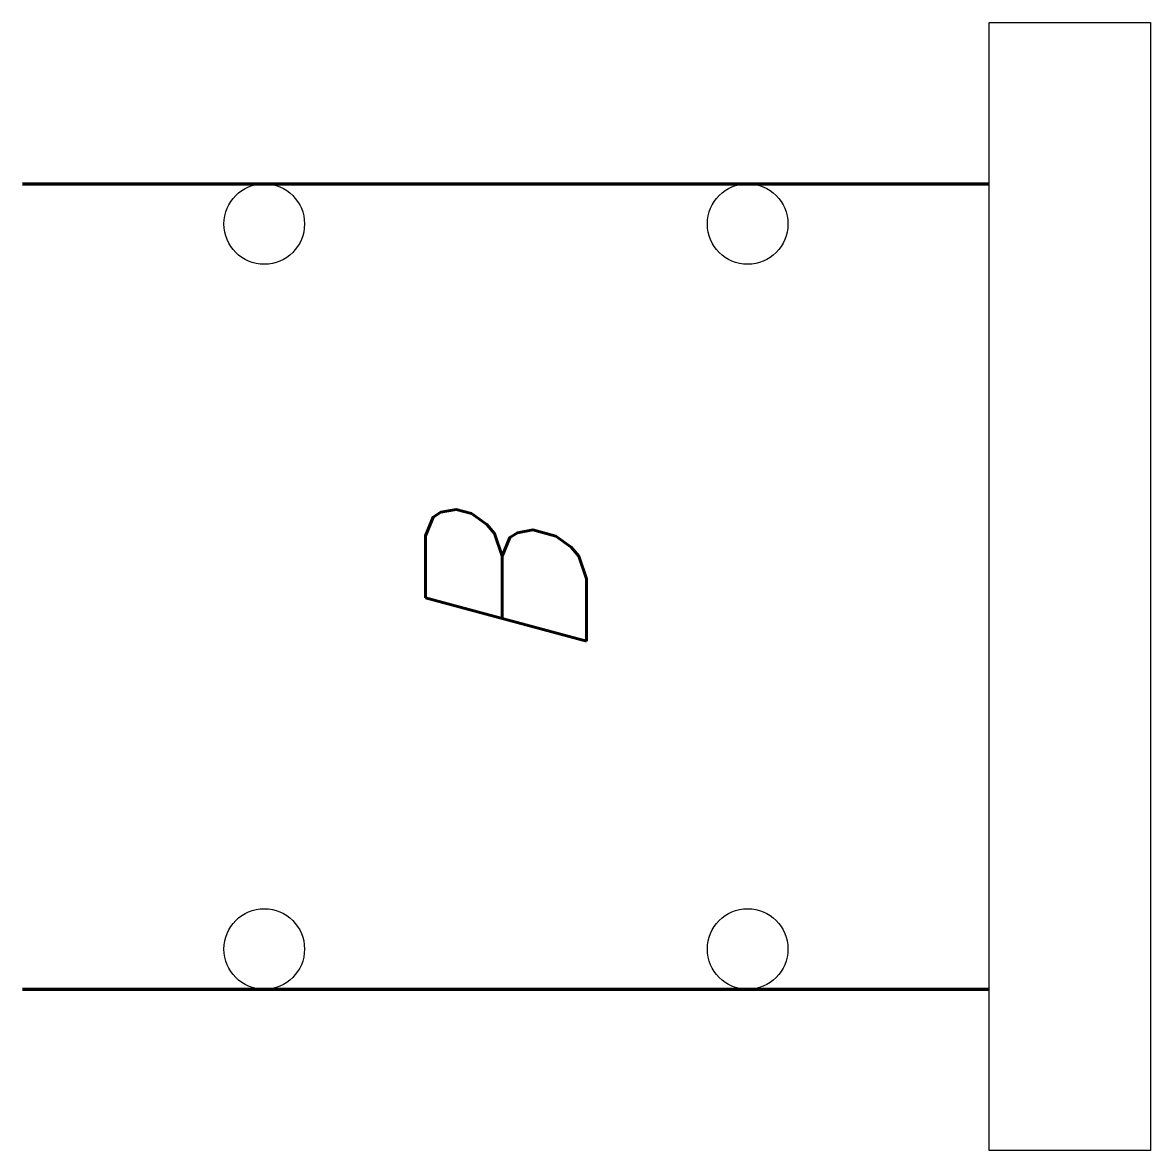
# Model space of a CAD drawing. Header units: millimetres. Extents: x 210 to 224, y 188 to 202.
import ezdxf
from ezdxf.enums import TextEntityAlignment as Align

# ---------------------------------------------------------------- set-up
doc = ezdxf.new("R2010")
doc.units = ezdxf.units.MM
doc.header["$MEASUREMENT"] = 0
doc.layers.get('0').update_dxf_attribs({"linetype": 'CONTINUOUS'})
doc.styles.add('ROMANS', font='romans')

msp = doc.modelspace()

# ---------------------------------------------------------------- linework, layer by layer
at = {"color": 4, "lineweight": 80}
for p, q in [((210, 200), (222, 200)), ((210, 190), (222, 190))]:
    msp.add_line(p, q, dxfattribs=at)
at = {"color": 4}
msp.add_line((222, 190), (222, 200), dxfattribs=at)
msp.add_lwpolyline([(222, 188), (222, 202), (224, 202), (224, 188)], close=True, dxfattribs=at)
for centre in [(213, 199.5), (219, 199.5), (213, 190.5), (219, 190.5)]:
    msp.add_circle(centre, 0.5, dxfattribs=at)

# ---------------------------------------------------------------- texts
at = {"color": 2, "style": 'ROMANS', "oblique": 15}
msp.add_attdef('B', text='', height=2, rotation=90, dxfattribs=at).set_placement((216, 194.88), align=Align.MIDDLE_CENTER)

doc.saveas('drawing.dxf')
